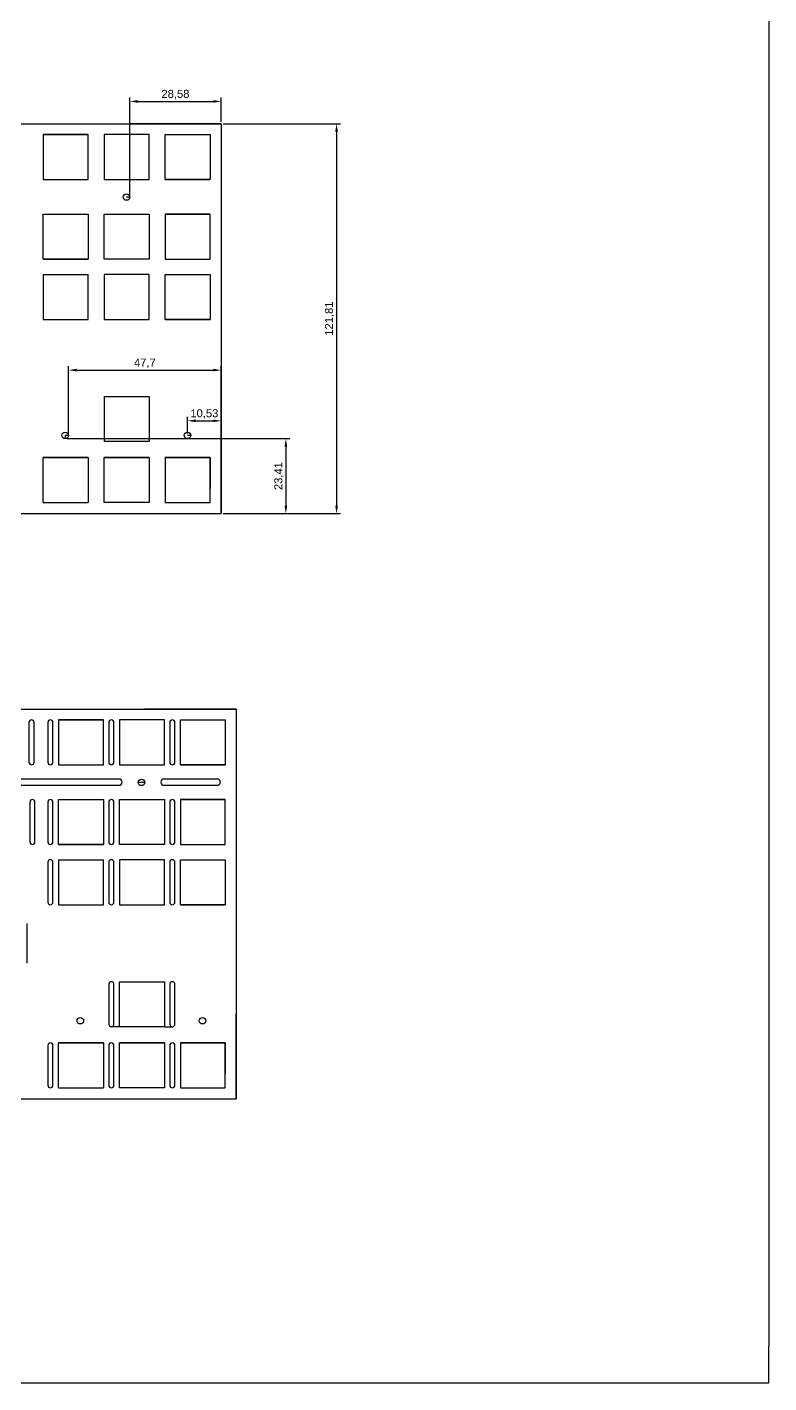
# Model space of a CAD drawing. Header units: millimetres. Extents: x -11 to 6802, y 2 to 721.
# Drawn here: x 3851.3 to 4083.1, y 2 to 425.6 of the extents above; entities that cross this region are included whole.
import ezdxf

# ---------------------------------------------------------------- set-up
doc = ezdxf.new("R2010")
doc.units = ezdxf.units.MM
doc.styles.get("Standard").update_dxf_attribs({"font": 'arial.ttf'})
doc.dimstyles.new('ISO-25', dxfattribs={"dimtxt": 2.5, "dimasz": 2.5, "dimexe": 1.25, "dimexo": 0.625, "dimtad": 1, "dimtxsty": 'Standard', "dimcen": 2.5, "dimadec": 0, "dimazin": 0, "dimtfac": 1, "dimtmove": 0, "dimatfit": 3, "dimfxl": 1, "dimarcsym": 0})

# ---------------------------------------------------------------- blocks, each defined once
blk = doc.blocks.new('*D21')
at = {"color": 0, "lineweight": -2, "transparency": 16777216}
for p, q in [((3883.35, 373.14), (3883.35, 403.64)), ((3911.93, 396.05), (3911.93, 403.64)), ((3885.85, 402.39), (3909.43, 402.39))]:
    blk.add_line(p, q, dxfattribs=at)
at = {"color": 0, "transparency": 16777216}
for points in [[(3885.85, 402.81), (3885.85, 401.97), (3883.35, 402.39)], [(3909.43, 402.81), (3909.43, 401.97), (3911.93, 402.39)]]:
    blk.add_solid(points, dxfattribs=at)
at = {"layer": 'Defpoints', "color": 0, "transparency": 16777216}
for p in [(3911.93, 402.39), (3911.93, 395.42), (3883.35, 372.52)]:
    blk.add_point(p, dxfattribs=at)
at = {"color": 0, "transparency": 16777216, "insert": (3897.64, 404.52), "char_height": 2.5, "attachment_point": 5}
blk.add_mtext('28,58', dxfattribs=at)
blk = doc.blocks.new('*D25')
at = {"color": 0, "lineweight": -2, "transparency": 16777216}
for p, q in [((3912.56, 395.42), (3949.23, 395.42)), ((3947.98, 392.92), (3947.98, 276.11)), ((3912.56, 273.61), (3949.23, 273.61))]:
    blk.add_line(p, q, dxfattribs=at)
at = {"color": 0, "transparency": 16777216}
for points in [[(3947.56, 392.92), (3948.4, 392.92), (3947.98, 395.42)], [(3947.56, 276.11), (3948.4, 276.11), (3947.98, 273.61)]]:
    blk.add_solid(points, dxfattribs=at)
at = {"layer": 'Defpoints', "color": 0, "transparency": 16777216}
for p in [(3911.93, 395.42), (3911.93, 273.61), (3947.98, 273.61)]:
    blk.add_point(p, dxfattribs=at)
at = {"color": 0, "transparency": 16777216, "insert": (3945.85, 334.52), "char_height": 2.5, "attachment_point": 5, "rotation": 90}
blk.add_mtext('121,81', dxfattribs=at)
blk = doc.blocks.new('*D26')
at = {"color": 0, "lineweight": -2, "transparency": 16777216}
for p, q in [((3864.23, 298.67), (3864.23, 319.69)), ((3866.73, 318.44), (3909.43, 318.44)), ((3911.93, 297.65), (3911.93, 319.69))]:
    blk.add_line(p, q, dxfattribs=at)
at = {"color": 0, "transparency": 16777216}
for points in [[(3866.73, 318.86), (3866.73, 318.03), (3864.23, 318.44)], [(3909.43, 318.86), (3909.43, 318.03), (3911.93, 318.44)]]:
    blk.add_solid(points, dxfattribs=at)
at = {"layer": 'Defpoints', "color": 0, "transparency": 16777216}
for p in [(3911.93, 318.44), (3864.23, 298.05), (3911.93, 297.02)]:
    blk.add_point(p, dxfattribs=at)
at = {"color": 0, "transparency": 16777216, "insert": (3888.08, 320.57), "char_height": 2.5, "attachment_point": 5}
blk.add_mtext('47,7', dxfattribs=at)
blk = doc.blocks.new('*D27')
at = {"color": 0, "lineweight": -2, "transparency": 16777216}
for p, q in [((3901.41, 298.67), (3901.41, 303.85)), ((3903.91, 302.6), (3909.43, 302.6)), ((3911.93, 298.67), (3911.93, 303.85))]:
    blk.add_line(p, q, dxfattribs=at)
at = {"color": 0, "transparency": 16777216}
for points in [[(3903.91, 303.01), (3903.91, 302.18), (3901.41, 302.6)], [(3909.43, 303.01), (3909.43, 302.18), (3911.93, 302.6)]]:
    blk.add_solid(points, dxfattribs=at)
at = {"layer": 'Defpoints', "color": 0, "transparency": 16777216}
for p in [(3911.93, 302.6), (3901.41, 298.05), (3911.93, 298.05)]:
    blk.add_point(p, dxfattribs=at)
at = {"color": 0, "transparency": 16777216, "insert": (3906.67, 304.72), "char_height": 2.5, "attachment_point": 5}
blk.add_mtext('10,53', dxfattribs=at)
blk = doc.blocks.new('*D30')
at = {"color": 0, "lineweight": -2, "transparency": 16777216}
for p, q in [((3863.83, 297.02), (3933.4, 297.02)), ((3932.15, 294.52), (3932.15, 276.11)), ((3912.56, 273.61), (3933.4, 273.61))]:
    blk.add_line(p, q, dxfattribs=at)
at = {"color": 0, "transparency": 16777216}
for points in [[(3931.73, 294.52), (3932.57, 294.52), (3932.15, 297.02)], [(3931.73, 276.11), (3932.57, 276.11), (3932.15, 273.61)]]:
    blk.add_solid(points, dxfattribs=at)
at = {"layer": 'Defpoints', "color": 0, "transparency": 16777216}
for p in [(3863.21, 297.02), (3911.93, 273.61), (3932.15, 273.61)]:
    blk.add_point(p, dxfattribs=at)
at = {"color": 0, "transparency": 16777216, "insert": (3930.02, 285.32), "char_height": 2.5, "attachment_point": 5, "rotation": 90}
blk.add_mtext('23,41', dxfattribs=at)

msp = doc.modelspace()

# ---------------------------------------------------------------- linework, layer by layer
for p, q in [((4083.061, 712.604), (4083.061, 13.503)), ((3561.342, 395.421), (3911.932, 395.421)), ((3911.932, 395.421), (3883.352, 395.421)), ((3911.932, 395.421), (3911.932, 273.611)), ((3856.352, 392.061), (3856.352, 378.011)), ((3870.402, 392.061), (3856.352, 392.061)), ((3856.352, 392.061), (3870.402, 392.061)), ((3870.402, 378.011), (3870.402, 392.061)), ((3875.412, 392.061), (3875.412, 378.011)), ((3889.462, 392.061), (3875.412, 392.061)), ((3889.462, 378.011), (3889.462, 392.061)), ((3894.462, 378.011), (3894.462, 392.061)), ((3894.462, 392.061), (3908.512, 392.061)), ((3908.512, 392.061), (3908.512, 378.011)), ((3856.352, 378.011), (3870.402, 378.011)), ((3856.352, 378.011), (3870.402, 378.011)), ((3875.412, 378.011), (3889.462, 378.011)), ((3875.412, 378.011), (3889.462, 378.011)), ((3908.512, 378.011), (3894.462, 378.011)), ((3894.462, 378.011), (3908.512, 378.011)), ((3883.352, 372.516), (3882.327, 372.516)), ((3856.352, 353.121), (3856.352, 367.171)), ((3856.352, 367.171), (3870.402, 367.171)), ((3856.352, 367.171), (3870.402, 367.171)), ((3870.402, 367.171), (3870.402, 353.121)), ((3875.412, 353.121), (3875.412, 367.171)), ((3875.412, 367.171), (3889.462, 367.171)), ((3875.412, 367.171), (3889.462, 367.171)), ((3889.462, 367.171), (3889.462, 353.121)), ((3894.462, 367.171), (3894.462, 353.121)), ((3908.512, 367.171), (3894.462, 367.171)), ((3894.462, 367.171), (3908.512, 367.171)), ((3908.512, 353.121), (3908.512, 367.171)), ((3870.402, 353.121), (3856.352, 353.121)), ((3856.352, 353.121), (3870.402, 353.121)), ((3889.462, 353.121), (3875.412, 353.121)), ((3894.462, 353.121), (3908.512, 353.121)), ((3856.352, 348.331), (3856.352, 334.281)), ((3856.352, 348.331), (3870.402, 348.331)), ((3870.402, 334.281), (3870.402, 348.331)), ((3875.412, 348.331), (3875.412, 334.281)), ((3889.462, 348.331), (3875.412, 348.331)), ((3889.462, 334.281), (3889.462, 348.331)), ((3894.462, 334.281), (3894.462, 348.331)), ((3894.462, 348.331), (3908.512, 348.331)), ((3908.512, 348.331), (3908.512, 334.281)), ((3856.352, 334.281), (3870.402, 334.281)), ((3856.352, 334.281), (3870.402, 334.281)), ((3875.412, 334.281), (3889.462, 334.281)), ((3875.412, 334.281), (3889.462, 334.281)), ((3908.512, 334.281), (3894.462, 334.281)), ((3894.462, 334.281), (3908.512, 334.281)), ((3875.422, 296.171), (3875.422, 310.221)), ((3875.422, 310.221), (3889.472, 310.221)), ((3889.472, 310.221), (3889.472, 296.171)), ((3864.232, 298.046), (3863.207, 298.046)), ((3863.207, 298.046), (3863.207, 297.021)), ((3864.232, 298.046), (3863.207, 298.046)), ((3902.432, 298.046), (3901.407, 298.046)), ((3902.542, 298.046), (3901.517, 298.046)), ((3902.542, 298.046), (3901.517, 298.046)), ((3902.542, 298.046), (3901.517, 298.046)), ((3911.932, 299.111), (3911.932, 300.136)), ((3911.932, 273.611), (3911.932, 299.111)), ((3911.932, 273.611), (3911.932, 297.021)), ((3889.472, 296.171), (3875.422, 296.171)), ((3856.352, 277.071), (3856.352, 291.121)), ((3856.352, 291.121), (3870.402, 291.121)), ((3856.352, 291.121), (3870.402, 291.121)), ((3870.402, 291.121), (3856.352, 291.121)), ((3870.402, 291.121), (3856.352, 291.121)), ((3856.352, 291.121), (3870.402, 291.121)), ((3870.402, 291.121), (3870.402, 277.071)), ((3875.412, 277.071), (3875.412, 291.121)), ((3875.412, 291.121), (3889.462, 291.121)), ((3875.412, 291.121), (3889.462, 291.121)), ((3889.462, 291.121), (3875.412, 291.121)), ((3889.462, 291.121), (3875.412, 291.121)), ((3875.412, 291.121), (3889.462, 291.121)), ((3889.462, 291.121), (3889.462, 277.071)), ((3908.512, 291.121), (3894.462, 291.121)), ((3908.512, 291.121), (3894.462, 291.121)), ((3894.462, 291.121), (3894.462, 277.071)), ((3894.462, 291.121), (3908.512, 291.121)), ((3894.462, 291.121), (3908.512, 291.121)), ((3908.512, 291.121), (3908.512, 281.489)), ((3908.512, 277.071), (3908.512, 291.121)), ((3856.352, 277.071), (3870.402, 277.071)), ((3889.462, 277.071), (3875.412, 277.071)), ((3894.462, 277.071), (3908.512, 277.071)), ((3561.342, 273.611), (3911.932, 273.611)), ((3566.051, 212.524), (3916.641, 212.524)), ((3916.641, 212.524), (3888.061, 212.524)), ((3916.641, 212.524), (3916.641, 90.714)), ((3851.881, 208.364), (3851.881, 195.914)), ((3852.681, 209.164), (3852.681, 209.164)), ((3853.481, 195.914), (3853.481, 208.364)), ((3857.761, 208.364), (3857.761, 195.914)), ((3858.561, 209.164), (3858.561, 209.164)), ((3859.361, 195.914), (3859.361, 208.364)), ((3861.061, 209.164), (3861.061, 195.114)), ((3875.111, 209.164), (3861.061, 209.164)), ((3861.061, 209.164), (3875.111, 209.164)), ((3875.111, 195.114), (3875.111, 209.164)), ((3876.811, 208.364), (3876.811, 195.914)), ((3877.611, 209.164), (3877.611, 209.164)), ((3878.411, 195.914), (3878.411, 208.364)), ((3880.121, 209.164), (3880.121, 195.114)), ((3894.171, 209.164), (3880.121, 209.164)), ((3894.171, 195.114), (3894.171, 209.164)), ((3895.871, 208.364), (3895.871, 195.914)), ((3896.671, 209.164), (3896.671, 209.164)), ((3897.471, 195.914), (3897.471, 208.364)), ((3899.171, 195.114), (3899.171, 209.164)), ((3899.171, 209.164), (3913.221, 209.164)), ((3913.221, 209.164), (3913.221, 195.114)), ((3852.681, 195.114), (3852.681, 195.114)), ((3858.561, 195.114), (3858.561, 195.114)), ((3861.061, 195.114), (3875.111, 195.114)), ((3861.061, 195.114), (3875.111, 195.114)), ((3861.061, 195.114), (3863.561, 195.114)), ((3877.611, 195.114), (3877.611, 195.114)), ((3880.121, 195.114), (3894.171, 195.114)), ((3880.121, 195.114), (3894.171, 195.114)), ((3896.671, 195.114), (3896.671, 195.114)), ((3913.221, 195.114), (3899.171, 195.114)), ((3899.171, 195.114), (3913.221, 195.114)), ((3736.148, 190.694), (3880.014, 190.694)), ((3894.058, 190.694), (3910.641, 190.694)), ((3736.148, 188.694), (3880.014, 188.694)), ((3881.014, 189.694), (3881.014, 189.694)), ((3886.014, 189.694), (3888.058, 189.694)), ((3894.058, 188.694), (3910.641, 188.694)), ((3911.641, 189.694), (3911.641, 189.694)), ((3852.15, 183.474), (3852.15, 171.024)), ((3853.75, 171.024), (3853.75, 183.474)), ((3857.761, 183.474), (3857.761, 171.024)), ((3859.361, 171.024), (3859.361, 183.474)), ((3861.061, 170.224), (3861.061, 184.274)), ((3861.061, 184.274), (3875.111, 184.274)), ((3861.061, 184.274), (3875.111, 184.274)), ((3875.111, 184.274), (3875.111, 170.224)), ((3876.811, 183.474), (3876.811, 171.024)), ((3878.411, 171.024), (3878.411, 183.474)), ((3880.121, 170.224), (3880.121, 184.274)), ((3880.121, 184.274), (3894.171, 184.274)), ((3880.121, 184.274), (3894.171, 184.274)), ((3894.171, 184.274), (3894.171, 170.224)), ((3895.871, 183.474), (3895.871, 171.024)), ((3897.471, 171.024), (3897.471, 183.474)), ((3899.171, 184.274), (3899.171, 170.224)), ((3913.221, 184.274), (3899.171, 184.274)), ((3899.171, 184.274), (3913.221, 184.274)), ((3913.221, 170.224), (3913.221, 184.274)), ((3875.111, 170.224), (3861.061, 170.224)), ((3861.061, 170.224), (3875.111, 170.224)), ((3894.171, 170.224), (3880.121, 170.224)), ((3899.171, 170.224), (3913.221, 170.224)), ((3861.061, 165.434), (3861.061, 151.384)), ((3861.061, 165.434), (3875.111, 165.434)), ((3875.111, 151.384), (3875.111, 165.434)), ((3880.121, 165.434), (3880.121, 151.384)), ((3894.171, 165.434), (3880.121, 165.434)), ((3894.171, 151.384), (3894.171, 165.434)), ((3899.171, 151.384), (3899.171, 165.434)), ((3899.171, 165.434), (3913.221, 165.434)), ((3913.221, 165.434), (3913.221, 151.384)), ((3857.761, 164.634), (3857.761, 152.184)), ((3859.361, 152.184), (3859.361, 164.634)), ((3876.811, 164.634), (3876.811, 152.184)), ((3878.411, 152.184), (3878.411, 164.634)), ((3895.871, 164.634), (3895.871, 152.184)), ((3897.471, 152.184), (3897.471, 164.634)), ((3861.061, 151.384), (3875.111, 151.384)), ((3861.061, 151.384), (3875.111, 151.384)), ((3880.121, 151.384), (3894.171, 151.384)), ((3880.121, 151.384), (3894.171, 151.384)), ((3913.221, 151.384), (3899.171, 151.384)), ((3899.171, 151.384), (3913.221, 151.384)), ((3851.295, 133.094), (3851.295, 145.544)), ((3880.131, 127.324), (3894.181, 127.324)), ((3880.131, 113.274), (3880.131, 127.324)), ((3894.181, 127.324), (3894.181, 113.274)), ((3876.831, 126.524), (3876.831, 114.074)), ((3878.431, 114.074), (3878.431, 126.524)), ((3895.881, 126.524), (3895.881, 114.074)), ((3897.481, 114.074), (3897.481, 126.524)), ((3916.641, 116.214), (3916.641, 117.239)), ((3916.641, 90.714), (3916.641, 116.214)), ((3880.131, 113.274), (3877.631, 113.274)), ((3894.181, 113.274), (3880.131, 113.274)), ((3894.181, 113.274), (3896.681, 113.274)), ((3916.641, 90.714), (3916.641, 114.124)), ((3857.761, 107.424), (3857.761, 94.974)), ((3859.361, 94.974), (3859.361, 107.424)), ((3861.061, 108.224), (3875.111, 108.224)), ((3875.111, 108.224), (3861.061, 108.224)), ((3875.111, 108.224), (3861.061, 108.224)), ((3861.061, 94.174), (3861.061, 108.224)), ((3861.061, 108.224), (3875.111, 108.224)), ((3861.061, 108.224), (3875.111, 108.224)), ((3875.111, 108.224), (3875.111, 94.174)), ((3876.811, 107.424), (3876.811, 94.974)), ((3878.411, 94.974), (3878.411, 107.424)), ((3880.121, 108.224), (3894.171, 108.224)), ((3894.171, 108.224), (3880.121, 108.224)), ((3894.171, 108.224), (3880.121, 108.224)), ((3880.121, 94.174), (3880.121, 108.224)), ((3880.121, 108.224), (3894.171, 108.224)), ((3880.121, 108.224), (3894.171, 108.224)), ((3894.171, 108.224), (3894.171, 94.174)), ((3895.871, 107.424), (3895.871, 94.974)), ((3897.471, 94.974), (3897.471, 107.424)), ((3899.171, 108.224), (3913.221, 108.224)), ((3913.221, 108.224), (3899.171, 108.224)), ((3913.221, 108.224), (3899.171, 108.224)), ((3899.171, 108.224), (3899.171, 94.174)), ((3899.171, 108.224), (3913.221, 108.224)), ((3913.221, 108.224), (3913.221, 98.593)), ((3913.221, 94.174), (3913.221, 108.224)), ((3861.061, 94.174), (3875.111, 94.174)), ((3894.171, 94.174), (3880.121, 94.174)), ((3899.171, 94.174), (3913.221, 94.174)), ((3566.051, 90.714), (3916.641, 90.714)), ((4083.061, 1.979), (4083.061, 13.503)), ((3398.865, 1.979), (4083.061, 1.979))]:
    msp.add_line(p, q)
for centre in [(3882.327, 372.516), (3863.207, 298.046), (3901.407, 298.046), (3887.036, 189.619), (3867.916, 115.149), (3906.116, 115.149)]:
    msp.add_circle(centre, 1.025)
for centre, radius, start, end in [((3852.681, 208.364), 0.8, 90, 180), ((3852.681, 208.364), 0.8, 0, 90), ((3858.561, 208.364), 0.8, 90, 180), ((3858.561, 208.364), 0.8, 0, 90), ((3877.611, 208.364), 0.8, 90, 180), ((3877.611, 208.364), 0.8, 0, 90), ((3896.671, 208.364), 0.8, 90, 180), ((3896.671, 208.364), 0.8, 0, 90), ((3852.681, 195.914), 0.8, 180, 270), ((3852.681, 195.914), 0.8, 270, 0), ((3858.561, 195.914), 0.8, 180, 270), ((3858.561, 195.914), 0.8, 270, 0), ((3877.611, 195.914), 0.8, 180, 270), ((3877.611, 195.914), 0.8, 270, 0), ((3896.671, 195.914), 0.8, 180, 270), ((3896.671, 195.914), 0.8, 270, 0), ((3880.014, 189.694), 1, 0, 90), ((3894.058, 189.694), 1, 90, 180), ((3910.641, 189.694), 1, 0, 90), ((3880.014, 189.694), 1, 270, 0), ((3894.058, 189.694), 1, 180, 270), ((3910.641, 189.694), 1, 270, 0), ((3852.95, 183.474), 0.8, 90, 180), ((3852.95, 183.474), 0.8, 0, 90), ((3858.561, 183.474), 0.8, 90, 180), ((3858.561, 183.474), 0.8, 0, 90), ((3877.611, 183.474), 0.8, 90, 180), ((3877.611, 183.474), 0.8, 0, 90), ((3896.671, 183.474), 0.8, 90, 180), ((3896.671, 183.474), 0.8, 0, 90), ((3852.95, 171.024), 0.8, 180, 270), ((3852.95, 171.024), 0.8, 270, 0), ((3858.561, 171.024), 0.8, 180, 270), ((3858.561, 171.024), 0.8, 270, 0), ((3877.611, 171.024), 0.8, 180, 270), ((3877.611, 171.024), 0.8, 270, 0), ((3896.671, 171.024), 0.8, 180, 270), ((3896.671, 171.024), 0.8, 270, 0), ((3858.561, 164.634), 0.8, 90, 180), ((3858.561, 164.634), 0.8, 0, 90), ((3877.611, 164.634), 0.8, 90, 180), ((3877.611, 164.634), 0.8, 0, 90), ((3896.671, 164.634), 0.8, 90, 180), ((3896.671, 164.634), 0.8, 0, 90), ((3858.561, 152.184), 0.8, 180, 270), ((3858.561, 152.184), 0.8, 270, 0), ((3877.611, 152.184), 0.8, 180, 270), ((3877.611, 152.184), 0.8, 270, 0), ((3896.671, 152.184), 0.8, 180, 270), ((3896.671, 152.184), 0.8, 270, 0), ((3877.631, 126.524), 0.8, 90, 180), ((3877.631, 126.524), 0.8, 0, 90), ((3896.681, 126.524), 0.8, 90, 180), ((3896.681, 126.524), 0.8, 0, 90), ((3877.631, 114.074), 0.8, 180, 270), ((3877.631, 114.074), 0.8, 270, 0), ((3896.681, 114.074), 0.8, 180, 270), ((3896.681, 114.074), 0.8, 270, 0), ((3858.561, 107.424), 0.8, 90, 180), ((3858.561, 107.424), 0.8, 0, 90), ((3877.611, 107.424), 0.8, 90, 180), ((3877.611, 107.424), 0.8, 0, 90), ((3896.671, 107.424), 0.8, 90, 180), ((3896.671, 107.424), 0.8, 0, 90), ((3858.561, 94.974), 0.8, 180, 270), ((3858.561, 94.974), 0.8, 270, 0), ((3877.611, 94.974), 0.8, 180, 270), ((3877.611, 94.974), 0.8, 270, 0), ((3896.671, 94.974), 0.8, 180, 270), ((3896.671, 94.974), 0.8, 270, 0)]:
    msp.add_arc(centre, radius, start, end)

# ---------------------------------------------------------------- dimensions: what is measured, and where the dimension line sits
for base, p1, p2, picture, middle in [((3911.932, 402.389), (3883.352, 372.516), (3911.932, 395.421), '*D21', (3897.642, 404.516)), ((3911.932, 318.443), (3864.232, 298.046), (3911.932, 297.021), '*D26', (3888.082, 320.566)), ((3911.932098015, 302.597232446), (3901.407098015, 298.046104132), (3911.932098015, 298.046104132), '*D27', (3906.669598015, 304.724619895))]:
    dim = msp.add_linear_dim(base=base, p1=p1, p2=p2, dimstyle='ISO-25')
    dim.commit()
    dim.dimension.update_dxf_attribs({"geometry": picture, "text_midpoint": middle})
for base, p1, picture, middle in [((3947.98, 273.611), (3911.932, 395.421), '*D25', (3945.852, 334.516)), ((3932.15, 273.611), (3863.207, 297.021), '*D30', (3930.023, 285.316))]:
    dim = msp.add_linear_dim(base=base, p1=p1, p2=(3911.932, 273.611), angle=90, dimstyle='ISO-25')
    dim.commit()
    dim.dimension.update_dxf_attribs({"geometry": picture, "text_midpoint": middle})

doc.saveas('drawing.dxf')
